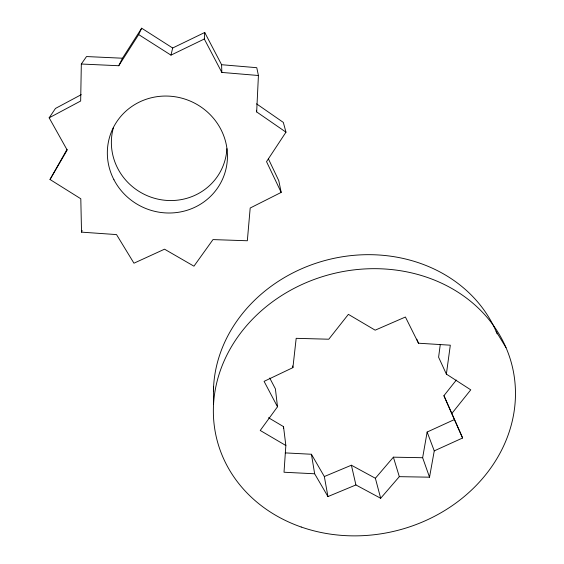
<?xml version="1.0" encoding="UTF-8"?>
<svg xmlns="http://www.w3.org/2000/svg" width="564" height="564" viewBox="0 0 564 564"><rect width="100%" height="100%" fill="white"/><g stroke="black" fill="none" stroke-linecap="round" stroke-linejoin="round"><path stroke-width="0.85" d="M213.544 404.275L213.601 386.368M281.189 192.402L266.532 161.656L285.976 132.166L256.669 111.926L258.425 75.505L221.842 72.425L221.589 64.712L204.732 32.486L172.676 48.01L141.663 28.2L122.48 58.219L86.511 56.555L81.329 64.021L80.666 101.012L49.16 117.82L67.186 150.059L50.013 179.493L80.807 198.782L81.526 232.142L116.522 234.589L133.957 263.198L164.54 249.189L193.946 266.18L212.995 239.594L247.335 240.757L250.19 208.017L281.189 192.402L278.778 180.67L268.351 158.745M221.842 72.425L204.309 39.008L204.732 32.486M283.403 428.379L283.523 426.638L268.499 417.727M283.523 426.638L285.849 445.511L284.016 472.237L314.656 473.781L327.945 496.574L355.912 484.948L380.672 498.273L399.319 476.658L429.528 477.186L434.259 450.876L427.138 432.038L454.528 419.503L462.6 437.995L434.259 450.876M285.849 445.511L260.23 430.466L277.495 406.778L264.086 381.356L292.906 367.629L296.185 338.329L328.77 339.218L348.383 314.359L375.166 330.173L405.417 317.017L418.488 343.215L450.319 345.196L446.371 374.108L470.764 389.844L451.736 413.595L462.6 437.995M440.294 344.428L438.602 357.216L446.371 374.108M429.528 477.186L422.64 457.721L427.138 432.038M141.663 28.2L138.673 34.58L170.97 55.131L172.676 48.01M81.526 232.142L82.132 230.5M81.329 64.021L118.757 65.734L122.48 58.219M50.013 179.493L67.067 149.319M118.757 65.734L138.673 34.58M49.16 117.82L55.469 108.443L81.251 94.66M451.736 413.595L443.924 395.695L456.325 380.051M380.672 498.273L375.384 478.265L393.383 457.171L422.64 457.721M170.97 55.131L204.309 39.008M327.945 496.574L324.335 476.538L351.386 465.215L375.384 478.265M285.264 452.892L311.427 454.26L324.335 476.538M221.589 64.712L256.768 67.694L258.425 75.505M256.549 103.847L283.325 122.409L285.976 132.166M496.144 331.463L505.986 347.586M269.733 378.028L275.408 388.871L277.495 406.778M443.924 395.695L454.175 418.707M416.761 339.19L418.488 343.215M393.383 457.171L399.319 476.658M351.386 465.215L355.912 484.948M256.387 110.276L256.669 111.926M311.427 454.26L314.656 473.781M292.638 365.944L292.906 367.629M213.425 391.613A147.07 129.001 -14.2 0 1 335.488 258.023A147.07 129.001 -14.2 0 1 497.159 333.881M226.911 148.684A58.184 56.153 25.5 0 1 160.148 199.593A58.184 56.153 25.5 0 1 113.293 128.049M301.218 527.016A152.146 132.357 -14 0 0 514.84 381.342A152.146 132.357 -14 0 0 277.192 298.483A152.146 132.357 -14 0 0 301.218 527.016M113.949 179.761A60.404 58.127 23 0 0 217.852 187.601A60.404 58.127 23 0 0 170.384 96.225A60.404 58.127 23 0 0 113.949 179.761"/></g></svg>
